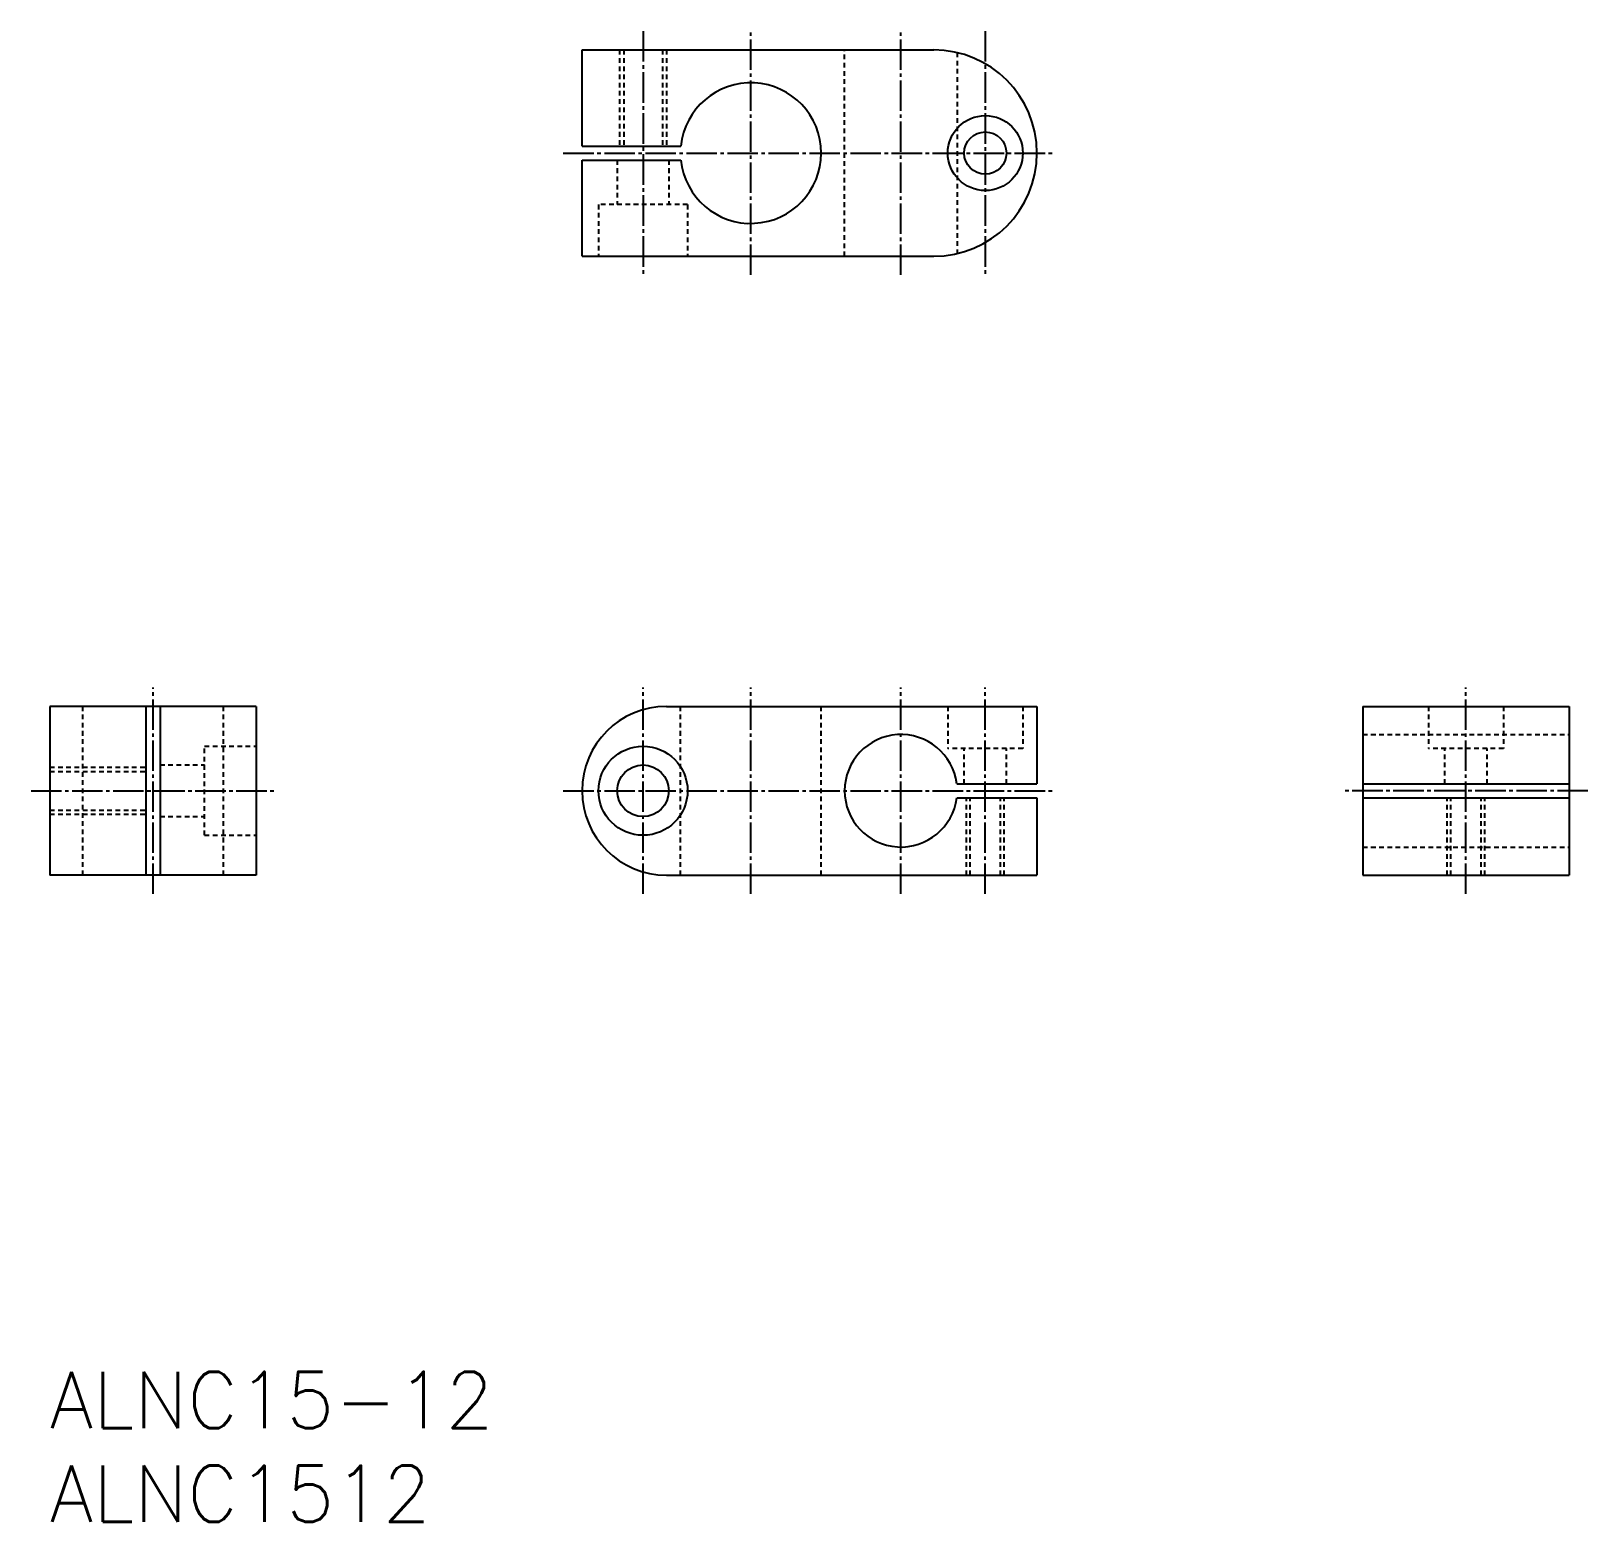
# Model space of a CAD drawing. Extents: x 274 to 440, y -2932 to -2773.
import ezdxf

# ---------------------------------------------------------------- set-up
doc = ezdxf.new("R2010")
doc.units = 0
doc.header["$LTSCALE"] = 0.25
doc.linetypes.add('CENTER', pattern=[17.5, 13, -1.5, 1.5, -1.5])
doc.linetypes.add('DASHED', pattern=[3.5, 2, -1.5])
doc.layers.get('0').update_dxf_attribs({"linetype": 'CONTINUOUS'})
doc.layers.add('CENTER', color=1, linetype='CENTER')
doc.styles.get("Standard").update_dxf_attribs({"font": 'txt', "bigfont": 'BIGFONT'})

msp = doc.modelspace()

# ---------------------------------------------------------------- linework, layer by layer
at = {"color": 7, "linetype": 'CONTINUOUS'}
for p, q in [((332.68, -2775.3), (370.18, -2775.3)), ((332.68, -2785.55), (332.68, -2775.3)), ((332.68, -2785.55), (343.22, -2785.55)), ((332.68, -2797.3), (332.68, -2787.05)), ((332.68, -2787.05), (343.22, -2787.05)), ((332.68, -2797.3), (370.18, -2797.3)), ((275.93, -2845.3), (275.93, -2863.3)), ((297.93, -2845.3), (275.93, -2845.3)), ((286.18, -2845.3), (286.18, -2863.3)), ((287.68, -2845.3), (287.68, -2863.3)), ((297.93, -2845.3), (297.93, -2863.3)), ((341.68, -2845.3), (381.18, -2845.3)), ((381.18, -2845.3), (381.18, -2853.55)), ((415.93, -2845.3), (437.93, -2845.3)), ((415.93, -2845.3), (415.93, -2863.3)), ((437.93, -2845.3), (437.93, -2863.3)), ((372.63, -2853.55), (381.18, -2853.55)), ((372.63, -2855.05), (381.18, -2855.05)), ((381.18, -2855.05), (381.18, -2863.3)), ((415.93, -2853.55), (437.93, -2853.55)), ((415.93, -2855.05), (437.93, -2855.05)), ((297.93, -2863.3), (275.93, -2863.3)), ((341.68, -2863.3), (381.18, -2863.3)), ((415.93, -2863.3), (437.93, -2863.3))]:
    msp.add_line(p, q, dxfattribs=at)
at = {"color": 3, "linetype": 'DASHED'}
for p, q in [((336.68, -2775.3), (336.68, -2785.55)), ((337.12, -2775.3), (337.12, -2785.55)), ((341.25, -2775.3), (341.25, -2785.55)), ((341.68, -2775.3), (341.68, -2785.55)), ((360.68, -2797.3), (360.68, -2775.3)), ((372.68, -2775.58), (372.68, -2797.01)), ((336.43, -2787.05), (336.43, -2791.8)), ((341.93, -2787.05), (341.93, -2791.8)), ((343.93, -2791.8), (334.43, -2791.8)), ((334.43, -2791.8), (334.43, -2797.3)), ((343.93, -2791.8), (343.93, -2797.3)), ((279.43, -2863.3), (279.43, -2845.3)), ((294.43, -2863.3), (294.43, -2845.3)), ((343.18, -2863.3), (343.18, -2845.3)), ((358.18, -2863.3), (358.18, -2845.3)), ((371.68, -2845.3), (371.68, -2849.8)), ((379.68, -2845.3), (379.68, -2849.8)), ((422.93, -2845.3), (422.93, -2849.8)), ((430.93, -2845.3), (430.93, -2849.8)), ((415.93, -2848.3), (437.93, -2848.3)), ((292.43, -2859.05), (292.43, -2849.55)), ((292.43, -2849.55), (297.93, -2849.55)), ((379.68, -2849.8), (371.68, -2849.8)), ((373.43, -2853.55), (373.43, -2849.8)), ((377.93, -2853.55), (377.93, -2849.8)), ((430.93, -2849.8), (422.93, -2849.8)), ((424.68, -2853.55), (424.68, -2849.8)), ((429.18, -2853.55), (429.18, -2849.8)), ((275.93, -2851.8), (286.18, -2851.8)), ((287.68, -2851.55), (292.43, -2851.55)), ((275.93, -2852.23), (286.18, -2852.23)), ((373.68, -2863.3), (373.68, -2855.05)), ((374.06, -2863.3), (374.06, -2855.05)), ((377.3, -2863.3), (377.3, -2855.05)), ((377.68, -2863.3), (377.68, -2855.05)), ((424.93, -2863.3), (424.93, -2855.05)), ((425.31, -2863.3), (425.31, -2855.05)), ((428.55, -2863.3), (428.55, -2855.05)), ((428.93, -2863.3), (428.93, -2855.05)), ((275.93, -2856.36), (286.18, -2856.36)), ((275.93, -2856.8), (286.18, -2856.8)), ((287.68, -2857.05), (292.43, -2857.05)), ((292.43, -2859.05), (297.93, -2859.05)), ((415.93, -2860.3), (437.93, -2860.3))]:
    msp.add_line(p, q, dxfattribs=at)
at = {"color": 7, "linetype": 'CONTINUOUS'}
for centre, radius in [((375.68, -2786.3), 4), ((375.68, -2786.3), 2.25), ((339.18, -2854.3), 4.75), ((339.18, -2854.3), 2.75)]:
    msp.add_circle(centre, radius, dxfattribs=at)
for centre, radius, start, end in [((370.18, -2786.3), 11, 270, 90), ((350.68, -2786.3), 7.5, 185.7392, 174.2608), ((341.68, -2854.3), 9, 90, 270), ((366.68, -2854.3), 6, 7.1808, 352.8192)]:
    msp.add_arc(centre, radius, start, end, dxfattribs=at)
at = {"layer": 'CENTER', "color": 1, "linetype": 'CENTER'}
for p, q in [((339.18, -2773.3), (339.18, -2799.3)), ((350.68, -2799.3), (350.68, -2773.3)), ((366.68, -2799.3), (366.68, -2773.3)), ((375.68, -2773.3), (375.68, -2799.3)), ((330.68, -2786.3), (383.18, -2786.3)), ((286.93, -2865.3), (286.93, -2843.3)), ((339.18, -2865.3), (339.18, -2843.3)), ((350.68, -2865.3), (350.68, -2843.3)), ((366.68, -2865.3), (366.68, -2843.3)), ((375.68, -2865.3), (375.68, -2843.3)), ((426.93, -2865.3), (426.93, -2843.3)), ((273.93, -2854.3), (299.93, -2854.3)), ((330.68, -2854.3), (383.18, -2854.3)), ((439.93, -2854.3), (413.93, -2854.3))]:
    msp.add_line(p, q, dxfattribs=at)

# ---------------------------------------------------------------- texts
at = {"color": 7, "linetype": 'CONTINUOUS'}
for s, p in [('ALNC15-12', (275.93, -2922.26)), ('ALNC1512', (275.93, -2932.26))]:
    msp.add_text(s, height=6, dxfattribs=at).set_placement(p)

doc.saveas('drawing.dxf')
